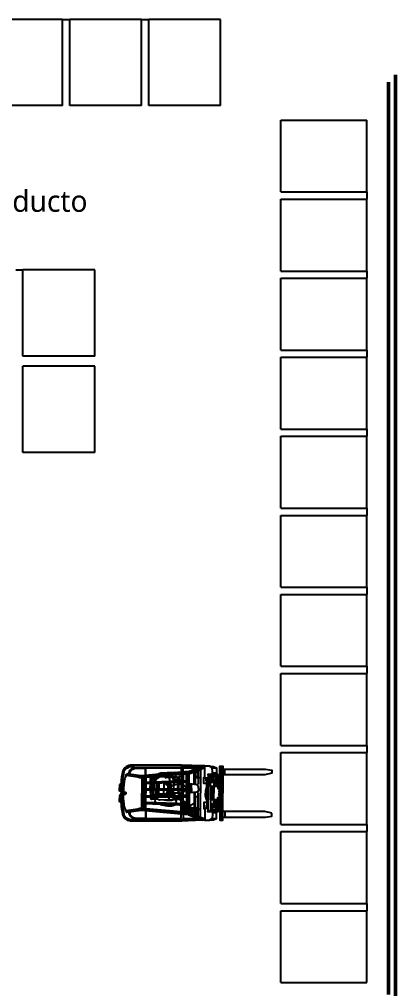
# Model space of a CAD drawing. Header units: millimetres. Extents: x 44692 to 333458, y -26854 to 14445.
# Drawn here: x 326021 to 331258, y -6232 to 7253 of the extents above; entities that cross this region are included whole.
import ezdxf

# ---------------------------------------------------------------- set-up
doc = ezdxf.new("R2010")
doc.units = ezdxf.units.MM
doc.header["$LTSCALE"] = 100
doc.linetypes.add('DASHEDX2', pattern=[3.048, 2.54, -0.508])
for name, color, linetype in [('Area proceso', 90, 'DASHEDX2'), ('Mesas-estantes', 230, 'Continuous'), ('Personal', 171, 'Continuous'), ('rotulo', 211, 'Continuous'), ('Transporte semielaborado', 30, 'Continuous')]:
    doc.layers.add(name, color=color, linetype=linetype)
doc.layers.add('Paredes', color=7, linetype='Continuous', lineweight=50)
doc.styles.add('OpenSans', font='OpenSans-Regular.ttf')

# ---------------------------------------------------------------- blocks, each defined once
blk = doc.blocks.new('pa17-16')
for points, knots in [([(5.558, 2.439), (5.555, 2.422), (5.552, 2.385), (5.549, 2.333), (5.571, 2.26), (5.543, 2.259), (5.503, 2.253), (5.479, 2.243), (5.478, 2.281), (5.45, 2.344), (5.466, 2.423), (5.478, 2.503), (5.512, 2.58), (5.555, 2.585), (5.608, 2.596), (5.634, 2.6)], [0, 0, 0, 0, 0.404899, 0.829805, 1.276298, 1.516647, 1.885942, 2.122553, 2.418487, 2.881882, 3.382407, 3.897515, 4.613825, 5.020942, 5.393355, 5.393355, 5.393355, 5.393355]), ([(5.62, 2.554), (5.619, 2.543), (5.615, 2.525), (5.622, 2.49), (5.635, 2.429), (5.661, 2.406), (5.685, 2.391), (5.732, 2.383), (5.772, 2.384), (5.788, 2.397), (5.802, 2.427), (5.815, 2.416), (5.832, 2.43), (5.838, 2.457), (5.832, 2.504), (5.834, 2.562), (5.814, 2.594), (5.794, 2.628), (5.731, 2.639), (5.704, 2.63), (5.668, 2.626), (5.644, 2.605), (5.623, 2.596), (5.621, 2.567), (5.62, 2.554)], [0, 0, 0, 0, 0.297584, 0.631064, 1.068635, 1.39533, 1.69617, 2.097861, 2.458938, 2.716293, 3.010442, 3.199165, 3.447293, 3.731671, 4.119196, 4.541864, 4.881702, 5.22714, 5.673063, 5.989311, 6.327668, 6.644571, 6.906626, 7.259736, 7.259736, 7.259736, 7.259736]), ([(5.82, 2.585), (5.837, 2.582), (5.882, 2.567), (5.976, 2.542), (5.972, 2.461), (5.979, 2.393), (5.981, 2.315), (5.989, 2.261), (5.969, 2.266), (5.94, 2.266), (5.906, 2.267), (5.901, 2.281), (5.909, 2.318), (5.901, 2.361), (5.902, 2.401), (5.896, 2.424), (5.893, 2.435)], [6.682038, 6.682038, 6.682038, 6.682038, 7.076266, 7.806153, 8.304227, 8.77662, 9.284333, 9.649979, 9.844608, 10.160206, 10.472731, 10.661147, 10.998544, 11.371438, 11.724832, 12.051545, 12.051545, 12.051545, 12.051545]), ([(5.672, 2.399), (5.675, 2.395), (5.684, 2.383), (5.704, 2.372), (5.735, 2.37), (5.774, 2.373), (5.809, 2.387), (5.812, 2.401), (5.814, 2.42)], [0.121052, 0.121052, 0.121052, 0.121052, 0.297289, 0.584433, 0.895396, 1.26174, 1.600834, 1.760925, 1.760925, 1.760925, 1.760925]), ([(5.491, 2.248), (5.494, 2.237), (5.498, 2.215), (5.497, 2.181), (5.512, 2.145), (5.557, 2.147), (5.563, 2.168), (5.55, 2.213), (5.575, 2.2), (5.591, 2.209), (5.574, 2.226), (5.562, 2.234), (5.556, 2.252), (5.556, 2.26)], [0, 0, 0, 0, 0.324329, 0.654038, 0.980089, 1.31306, 1.562526, 1.890179, 2.123217, 2.319335, 2.559559, 2.78492, 3.066636, 3.066636, 3.066636, 3.066636]), ([(5.552, 2.381), (5.573, 2.365), (5.622, 2.34), (5.692, 2.338), (5.795, 2.332), (5.838, 2.352), (5.881, 2.361), (5.902, 2.366)], [0, 0, 0, 0, 0.49262, 0.970296, 1.525877, 1.91054, 2.357805, 2.357805, 2.357805, 2.357805]), ([(5.555, 2.321), (5.56, 2.315), (5.571, 2.304), (5.589, 2.292), (5.625, 2.291), (5.661, 2.297), (5.673, 2.315), (5.686, 2.33), (5.691, 2.338)], [0, 0, 0, 0, 0.262594, 0.520609, 0.853848, 1.185107, 1.43842, 1.738028, 1.738028, 1.738028, 1.738028]), ([(5.587, 2.295), (5.587, 2.288), (5.587, 2.267), (5.588, 2.187), (5.635, 2.19), (5.667, 2.213), (5.661, 2.262), (5.66, 2.288), (5.661, 2.301)], [0.078483, 0.078483, 0.078483, 0.078483, 0.321516, 0.797556, 1.122606, 1.448668, 1.830958, 2.166281, 2.166281, 2.166281, 2.166281]), ([(5.771, 2.336), (5.774, 2.331), (5.779, 2.32), (5.795, 2.295), (5.815, 2.285), (5.861, 2.291), (5.884, 2.306), (5.899, 2.312), (5.906, 2.315)], [0, 0, 0, 0, 0.233477, 0.532145, 0.79329, 1.163492, 1.458071, 1.725911, 1.725911, 1.725911, 1.725911]), ([(5.794, 2.299), (5.795, 2.286), (5.798, 2.261), (5.804, 2.2), (5.826, 2.187), (5.867, 2.191), (5.876, 2.212), (5.872, 2.261), (5.871, 2.286), (5.871, 2.298)], [0, 0, 0, 0, 0.353805, 0.775896, 1.041599, 1.377968, 1.615337, 2.001902, 2.313716, 2.313716, 2.313716, 2.313716]), ([(5.971, 2.265), (5.97, 2.255), (5.969, 2.234), (5.979, 2.202), (5.967, 2.164), (5.922, 2.163), (5.913, 2.183), (5.923, 2.229), (5.899, 2.213), (5.882, 2.221), (5.898, 2.24), (5.908, 2.248), (5.912, 2.262), (5.913, 2.268)], [0.038839, 0.038839, 0.038839, 0.038839, 0.324329, 0.654038, 0.980089, 1.31306, 1.562526, 1.890179, 2.123217, 2.319335, 2.559559, 2.78492, 2.989829, 2.989829, 2.989829, 2.989829])]:
    blk.add_open_spline(points, degree=3, knots=knots)

msp = doc.modelspace()

# ---------------------------------------------------------------- linework, layer by layer
at = {"layer": 'Area proceso'}
for p, q in [((326622.452, 7252.611), (326722.452, 7252.611)), ((327722.452, 7252.611), (327822.452, 7252.611)), ((330857.968, 4851.735), (330857.968, 4751.735)), ((325971.035, 3765.998), (326071.035, 3765.998)), ((330857.968, 3751.735), (330857.968, 3651.735)), ((330857.968, 2651.735), (330857.968, 2551.735)), ((330857.968, 1551.735), (330857.968, 1451.735)), ((330857.968, 451.735), (330857.968, 351.735)), ((330857.968, -648.265), (330857.968, -748.265)), ((330857.968, -1748.265), (330857.968, -1848.265)), ((330857.968, -2848.265), (330857.968, -2948.265)), ((330857.968, -3948.265), (330857.968, -4048.265)), ((330857.968, -5048.265), (330857.968, -5148.265))]:
    msp.add_line(p, q, dxfattribs=at)
at = {"layer": 'Mesas-estantes'}
for p, q in [((326122.452, 7252.611), (325622.452, 7252.611)), ((326622.452, 7252.611), (326122.452, 7252.611)), ((326622.452, 6053.988), (326622.452, 7252.611)), ((327222.452, 7252.611), (326722.452, 7252.611)), ((326722.452, 6053.988), (326722.452, 7252.611)), ((327722.452, 7252.611), (327222.452, 7252.611)), ((327722.452, 6053.988), (327722.452, 7252.611)), ((328322.452, 7252.611), (327822.452, 7252.611)), ((327822.452, 6053.988), (327822.452, 7252.611)), ((328822.452, 7252.611), (328322.452, 7252.611)), ((328822.452, 6053.988), (328822.452, 7252.611)), ((326122.452, 6053.988), (325622.452, 6053.988)), ((326622.452, 6053.988), (326122.452, 6053.988)), ((327222.452, 6053.988), (326722.452, 6053.988)), ((327722.452, 6053.988), (327222.452, 6053.988)), ((328322.452, 6053.988), (327822.452, 6053.988)), ((328822.452, 6053.988), (328322.452, 6053.988)), ((329659.346, 5351.735), (329659.346, 5851.735)), ((329659.346, 5851.735), (330857.968, 5851.735)), ((330857.968, 5351.735), (330857.968, 5851.735)), ((329659.346, 4851.735), (329659.346, 5351.735)), ((330857.968, 4851.735), (330857.968, 5351.735)), ((329659.346, 4851.735), (330857.968, 4851.735)), ((329659.346, 4251.735), (329659.346, 4751.735)), ((329659.346, 4751.735), (330857.968, 4751.735)), ((330857.968, 4251.735), (330857.968, 4751.735)), ((329659.346, 3751.735), (329659.346, 4251.735)), ((330857.968, 3751.735), (330857.968, 4251.735)), ((326571.035, 3765.998), (326071.035, 3765.998)), ((326071.035, 2567.376), (326071.035, 3765.998)), ((327071.035, 3765.998), (326571.035, 3765.998)), ((327071.035, 2567.376), (327071.035, 3765.998)), ((329659.346, 3751.735), (330857.968, 3751.735)), ((329659.346, 3151.735), (329659.346, 3651.735)), ((329659.346, 3651.735), (330857.968, 3651.735)), ((330857.968, 3151.735), (330857.968, 3651.735)), ((329659.346, 2651.735), (329659.346, 3151.735)), ((330857.968, 2651.735), (330857.968, 3151.735)), ((326571.035, 2567.376), (326071.035, 2567.376)), ((327071.035, 2567.376), (326571.035, 2567.376)), ((329659.346, 2651.735), (330857.968, 2651.735)), ((326571.035, 2427.529), (326071.035, 2427.529)), ((326071.035, 1228.906), (326071.035, 2427.529)), ((327071.035, 2427.529), (326571.035, 2427.529)), ((327071.035, 1228.906), (327071.035, 2427.529)), ((329659.346, 2051.735), (329659.346, 2551.735)), ((329659.346, 2551.735), (330857.968, 2551.735)), ((330857.968, 2051.735), (330857.968, 2551.735)), ((329659.346, 1551.735), (329659.346, 2051.735)), ((330857.968, 1551.735), (330857.968, 2051.735)), ((329659.346, 1551.735), (330857.968, 1551.735)), ((329659.346, 951.735), (329659.346, 1451.735)), ((329659.346, 1451.735), (330857.968, 1451.735)), ((330857.968, 951.735), (330857.968, 1451.735)), ((326571.035, 1228.906), (326071.035, 1228.906)), ((327071.035, 1228.906), (326571.035, 1228.906)), ((329659.346, 451.735), (329659.346, 951.735)), ((330857.968, 451.735), (330857.968, 951.735)), ((329659.346, 451.735), (330857.968, 451.735)), ((329659.346, -148.265), (329659.346, 351.735)), ((329659.346, 351.735), (330857.968, 351.735)), ((330857.968, -148.265), (330857.968, 351.735)), ((329659.346, -648.265), (329659.346, -148.265)), ((330857.968, -648.265), (330857.968, -148.265)), ((329659.346, -648.265), (330857.968, -648.265)), ((329659.346, -1248.265), (329659.346, -748.265)), ((329659.346, -748.265), (330857.968, -748.265)), ((330857.968, -1248.265), (330857.968, -748.265)), ((329659.346, -1748.265), (329659.346, -1248.265)), ((330857.968, -1748.265), (330857.968, -1248.265)), ((329659.346, -1748.265), (330857.968, -1748.265)), ((329659.346, -2348.265), (329659.346, -1848.265)), ((329659.346, -1848.265), (330857.968, -1848.265)), ((330857.968, -2348.265), (330857.968, -1848.265)), ((329659.346, -2848.265), (329659.346, -2348.265)), ((330857.968, -2848.265), (330857.968, -2348.265)), ((329659.346, -2848.265), (330857.968, -2848.265)), ((329659.346, -3448.265), (329659.346, -2948.265)), ((329659.346, -2948.265), (330857.968, -2948.265)), ((330857.968, -3448.265), (330857.968, -2948.265)), ((329659.346, -3948.265), (329659.346, -3448.265)), ((330857.968, -3948.265), (330857.968, -3448.265)), ((329659.346, -3948.265), (330857.968, -3948.265)), ((329659.346, -4548.265), (329659.346, -4048.265)), ((329659.346, -4048.265), (330857.968, -4048.265)), ((330857.968, -4548.265), (330857.968, -4048.265)), ((329659.346, -5048.265), (329659.346, -4548.265)), ((330857.968, -5048.265), (330857.968, -4548.265)), ((329659.346, -5048.265), (330857.968, -5048.265)), ((329659.346, -5648.265), (329659.346, -5148.265)), ((329659.346, -5148.265), (330857.968, -5148.265)), ((330857.968, -5648.265), (330857.968, -5148.265)), ((329659.346, -6148.265), (329659.346, -5648.265)), ((330857.968, -6148.265), (330857.968, -5648.265)), ((329659.346, -6148.265), (330857.968, -6148.265))]:
    msp.add_line(p, q, dxfattribs=at)
at = {"layer": 'Paredes'}
for p, q in [((331257.968, 6481.002), (331257.968, 4765.334)), ((331157.968, 6381.002), (331157.968, 4765.334)), ((331157.968, -2561.877), (331157.968, 4765.334)), ((331257.968, -6548.909), (331257.968, 4765.334)), ((331157.968, -6316.242), (331157.968, -2561.877))]:
    msp.add_line(p, q, dxfattribs=at)
at = {"layer": 'Transporte semielaborado'}
for p, q in [((328279.286, -3124.01), (327583.783, -3124.01)), ((328375.639, -3213.036), (327721.331, -3269.687)), ((328570.316, -3134.489), (328279.286, -3124.01)), ((328455.368, -3391.418), (328455.368, -3215.569)), ((328509.3, -3194.591), (328509.3, -3387.501)), ((328604.624, -3134.489), (328570.316, -3134.489)), ((327436.154, -3371.131), (327436.154, -3512.656)), ((327454.434, -3371.131), (327454.434, -3512.656)), ((328385.981, -3242.331), (327723.925, -3299.653)), ((327723.925, -3299.653), (327723.925, -3512.656)), ((327754.361, -3297.017), (327754.361, -3512.656)), ((328375.138, -3342.288), (327754.361, -3362.678)), ((328375.138, -3361.864), (327754.361, -3382.254)), ((328385.981, -3376.896), (328385.981, -3242.331)), ((328465.575, -3298.115), (328465.575, -3392.49)), ((328298.698, -3391.346), (328310.511, -3412.883)), ((328298.698, -3410.122), (328303.652, -3418.804)), ((328298.698, -3485.115), (328303.652, -3476.433)), ((328298.698, -3503.891), (328310.511, -3482.354)), ((328348.168, -3442.807), (328337.898, -3442.807)), ((328348.168, -3452.43), (328337.919, -3452.43)), ((328399.939, -3442.807), (328385.981, -3442.807)), ((328399.95, -3452.43), (328385.981, -3452.43)), ((328490.212, -3395.076), (328392.803, -3384.85)), ((328490.212, -3500.161), (328392.803, -3510.387)), ((328455.368, -3503.819), (328455.368, -3809.743)), ((328465.575, -3739.769), (328465.575, -3502.747)), ((327436.154, -3654.18), (327436.154, -3512.656)), ((327454.434, -3654.18), (327454.434, -3512.656)), ((327723.925, -3725.659), (327723.925, -3512.656)), ((327754.361, -3728.294), (327754.361, -3512.656)), ((328345.02, -3662.459), (328320.073, -3638.276)), ((328385.981, -3518.341), (328385.981, -3652.906)), ((328509.3, -3830.721), (328509.3, -3507.736)), ((328375.639, -3812.275), (327721.331, -3755.625)), ((328385.981, -3782.98), (327723.925, -3725.659)), ((328375.138, -3663.448), (327754.361, -3643.058)), ((328375.138, -3683.024), (327754.361, -3662.633)), ((328348.168, -3708.064), (328335.105, -3698.695)), ((328348.168, -3746.505), (328338.238, -3739.383)), ((328385.981, -3648.415), (328385.981, -3782.98)), ((328443.368, -3757.79), (328385.981, -3702.163)), ((328439.264, -3773.396), (328385.981, -3735.182)), ((328413.796, -3793.573), (328385.981, -3773.624)), ((328431.757, -3783.863), (328439.264, -3773.396)), ((328434.403, -3767.039), (328443.368, -3757.79)), ((328279.286, -3901.301), (327583.783, -3901.301)), ((328570.316, -3890.822), (328272.438, -3901.301)), ((328604.624, -3890.822), (328570.316, -3890.822))]:
    msp.add_line(p, q, dxfattribs=at)
for points in [[(327549.263, -3250.037, -0.29174969), (327567.857, -3185.715, -0.172494081), (327645.718, -3152.423), (328289.553, -3147.558)], [(327563.411, -3252.042, -0.325315952), (327576.326, -3195.116, -0.172083713), (327646.17, -3165.071), (327776.265, -3164.088)], [(327781.635, -3164.048), (328258.639, -3160.443, -0.416428404), (328272.318, -3174.02), (328272.318, -3221.982)], [(328604.624, -3295.158), (328604.624, -3134.489), (328671.483, -3134.489), (328671.483, -3140.852), (328720.832, -3140.852), (328766.997, -3161.533), (328766.997, -3236.829), (328736.22, -3252.207), (328648.116, -3252.207, 1), (328648.116, -3260.891, 0.574725905)], [(327506.135, -3266.081, 0.128393173), (327479.312, -3361.063, 0.039514736), (327467.957, -3512.656, -1.638148121)], [(327506.135, -3266.081, -0.472690394), (327517.09, -3245.477, 10.017511621)], [(327723.925, -3299.653, -0.174403033), (327669.478, -3289.234), (327506.135, -3266.081)], [(327719.244, -3269.941, -0.103685363), (327679.32, -3268.472), (327517.09, -3245.477)], [(327669.478, -3289.234, -0.32735928), (327679.32, -3268.472, -0.32735928)], [(327723.925, -3299.653, 1.046942262), (327719.244, -3269.941, 0.119336662)], [(327843.913, -3359.737), (327844.08, -3314.8, -0.402828584), (327860.404, -3297.994), (327945.962, -3302.523)], [(328242.015, -3346.66), (328243.136, -3320.587, 0.427925372), (328213.269, -3290.741), (327972.29, -3285.636), (327908.851, -3326.327, 0.455962165), (327893.323, -3358.114)], [(328629.151, -3380.46), (328589.236, -3380.46), (328589.236, -3295.158, -1), (328604.624, -3295.158), (328604.624, -3301.521), (328648.116, -3301.521)], [(327436.154, -3385.903, 0.53388347), (327414.171, -3408.249), (327414.171, -3437.792)], [(327436.154, -3489.682, -0.53388347), (327414.171, -3467.335), (327414.171, -3437.792)], [(327476.172, -3512.656), (327476.401, -3498.541), (327498.854, -3498.541, -0.23093741), (327498.854, -3498.541, 1.427368872)], [(327476.172, -3512.656), (327476.401, -3498.541), (327498.854, -3498.541, -0.23093741), (327498.854, -3498.541, 1.427368872)], [(327498.854, -3526.771, 0.43681901), (327498.854, -3498.541, 1.028628327)], [(327498.854, -3498.541, -0.43681901), (327498.854, -3526.771, -1.028628327)], [(328417.304, -3447.618), (328417.304, -3414.353, 0.24620148), (328406.841, -3394.392, 0.052450359), (328390.63, -3384.604, 0.052450359)], [(328417.304, -3447.618), (328417.304, -3480.884, -0.24620148), (328406.841, -3500.845, -0.051997491), (328390.778, -3510.564, -0.051997491)], [(328513.85, -3447.618), (328513.85, -3427.185, 0.293847418), (328490.212, -3395.076, 0.108404505)], [(328513.85, -3447.618), (328513.85, -3468.052, -0.290128044), (328490.487, -3500.132, -0.108404505)], [(328742.043, -3420.673), (328743.118, -3386.299, -0.300444388), (328749.486, -3377.284, -0.188214261), (328790.345, -3377.284, -0.040172044), (328798.453, -3381.225), (328798.453, -3398.495), (328812.645, -3398.495)], [(328812.645, -3480.013), (328802.47, -3480.013, 0.662964921), (328798.01, -3487.713, -0.074694225), (328803.939, -3501.763), (328803.939, -3512.656)], [(327436.154, -3535.629, 0.53388347), (327414.171, -3557.976), (327414.171, -3587.519)], [(327436.154, -3639.409, -0.53388347), (327414.171, -3617.062), (327414.171, -3587.519)], [(327506.135, -3759.231, -0.128393173), (327479.312, -3664.249, -0.039514736), (327467.957, -3512.656, 1.638148121)], [(327476.172, -3512.656), (327476.401, -3526.771), (327498.854, -3526.771, 0.23093741), (327498.854, -3526.771, -1.427368872)], [(327476.172, -3512.656), (327476.401, -3526.771), (327498.854, -3526.771, 0.23093741), (327498.854, -3526.771, -1.427368872)], [(327844.04, -3569.648), (327844.08, -3580.437, 0.402828584), (327860.404, -3597.243), (327945.962, -3592.714)], [(328242.921, -3569.648), (328243.136, -3574.65, -0.427925372), (328213.269, -3604.496), (327972.29, -3609.601), (327910.002, -3569.648)], [(328742.043, -3604.638), (328743.118, -3639.013, 0.300444388), (328749.486, -3648.027, 0.188214261), (328790.345, -3648.027, 0.040172044), (328798.453, -3644.087), (328798.453, -3626.817), (328812.645, -3626.817)], [(328812.645, -3545.298), (328802.47, -3545.298, -0.662964921), (328798.01, -3537.598, 0.074694225), (328803.939, -3523.548), (328803.939, -3512.656)], [(327506.135, -3759.231, 0.472690394), (327517.09, -3779.835, -10.017511621)], [(327723.925, -3725.659, 0.174403033), (327669.478, -3736.078), (327506.135, -3759.231)], [(327719.244, -3755.37, 0.103685363), (327679.32, -3756.84), (327517.09, -3779.835)], [(327549.263, -3775.274, 0.29174969), (327567.857, -3839.596, 0.172494081), (327645.718, -3872.888), (328289.553, -3877.753)], [(327563.411, -3773.269, 0.325315952), (327576.326, -3830.196, 0.172083713), (327646.17, -3860.24), (327776.265, -3861.223)], [(327669.478, -3736.078, 0.32735928), (327679.32, -3756.84, 0.32735928)], [(327723.925, -3725.659, -1.046942262), (327719.244, -3755.37, -0.119336662)], [(328629.151, -3644.851), (328589.236, -3644.851), (328589.236, -3730.154, 1), (328604.624, -3730.154), (328604.624, -3723.79), (328648.116, -3723.79)], [(328604.624, -3730.154), (328604.624, -3890.822), (328671.483, -3890.822), (328671.483, -3884.459), (328720.832, -3884.459), (328766.997, -3863.779), (328766.997, -3788.482), (328736.22, -3773.105), (328648.116, -3773.105, -1), (328648.116, -3764.42, -0.574725905)], [(327781.635, -3861.264), (328258.639, -3864.868, 0.416428404), (328272.318, -3851.292), (328272.318, -3803.33)]]:
    msp.add_lwpolyline(points, format="xyb", dxfattribs=at)
for points in [[(328378.377, -3222.298), (327736.388, -3279.472)], [(327777.026, -3264.865), (327776.265, -3164.088)], [(327777.026, -3264.865), (327776.265, -3164.088)], [(327782.396, -3264.824), (327781.635, -3164.048)], [(328272.438, -3124.01), (328298.698, -3160.141)], [(328570.316, -3137.313), (328283.187, -3138.8)], [(328298.698, -3160.141), (328515.847, -3158.5)], [(328298.698, -3219.698), (328298.698, -3160.141)], [(328375.639, -3213.036), (328577.576, -3134.489)], [(328378.377, -3222.298), (328604.624, -3136.074)], [(328386.057, -3242.528), (328604.624, -3157.513)], [(328543.631, -3298.115), (328465.575, -3298.115), (328465.575, -3211.598)], [(328543.631, -3181.237), (328543.631, -3512.656)], [(328671.483, -3140.852), (328699.607, -3161.533)], [(328709.158, -3252.207), (328709.689, -3195.469), (328699.607, -3161.533), (328766.997, -3161.533)], [(328812.645, -3512.656), (328812.645, -3137.343), (328832.652, -3137.343), (328832.652, -3512.656)], [(328832.652, -3137.343), (328853.348, -3137.343), (328853.348, -3512.656)], [(328853.348, -3177.59), (328832.652, -3177.59)], [(328853.348, -3177.59), (329445.607, -3177.59), (329534.257, -3193.446), (329534.257, -3232.741)], [(328881.288, -3258.938), (328881.288, -3177.59)], [(329534.257, -3232.741), (329439.053, -3258.938), (329439.053, -3258.938)], [(327737.12, -3298.51), (327737.12, -3512.656)], [(327777.254, -3295.035), (327777.254, -3361.926)], [(327777.254, -3295.035), (327777.254, -3361.926)], [(327782.625, -3295.035), (327782.625, -3361.926)], [(327872.706, -3358.791), (327873.265, -3330.618), (327874.254, -3319.249), (327888.104, -3313.812), (327925.074, -3315.921)], [(328100.835, -3370.873), (328100.835, -3447.618)], [(328165.877, -3368.737), (328165.877, -3447.618)], [(328242.015, -3383.982), (328242.015, -3366.236)], [(328272.318, -3252.172), (328272.318, -3345.665)], [(328272.318, -3365.241), (328272.318, -3455.663)], [(328298.698, -3249.888), (328298.698, -3344.799)], [(328298.698, -3364.374), (328298.698, -3455.663)], [(328348.168, -3343.174), (328348.168, -3245.605)], [(328348.168, -3455.663), (328348.168, -3362.749)], [(328368.965, -3243.805), (328368.965, -3342.491)], [(328368.965, -3362.066), (328368.965, -3455.663)], [(328375.138, -3342.288), (328375.138, -3361.864)], [(328629.033, -3342.817), (328621.072, -3342.842), (328621.072, -3320.08), (328648.116, -3320.08)], [(328629.564, -3512.656), (328629.033, -3342.817), (328648.116, -3342.817)], [(328682.627, -3421.158), (328681.317, -3260.621), (328648.116, -3260.891), (328648.116, -3512.656)], [(328681.317, -3260.621), (328781.722, -3260.621), (328781.722, -3252.207), (328736.22, -3252.207)], [(328766.997, -3236.829), (328709.302, -3236.829)], [(328786.725, -3312.604), (328781.773, -3329.865), (328773.713, -3330.095), (328770.143, -3334.583), (328738.476, -3334.583), (328731.107, -3329.635), (328724.082, -3329.635), (328720.052, -3325.838), (328720.052, -3312.489), (328714.73, -3316.862)], [(328714.73, -3350.538), (328723.161, -3350.118), (328732.028, -3338.15), (328787.876, -3338.15), (328790.525, -3332.051), (328790.525, -3319.164), (328786.725, -3312.604)], [(328728.261, -3359.255), (328728.261, -3512.656)], [(328754.137, -3313.985), (328756.21, -3301.558), (328744.004, -3301.558), (328744.004, -3313.985), (328754.137, -3313.985)], [(328754.137, -3313.985), (328764.046, -3306.692), (328764.046, -3301.558), (328775.024, -3301.558), (328769.535, -3301.558), (328769.535, -3313.369), (328761.322, -3313.369)], [(328777.628, -3326.758), (328777.513, -3317.553), (328774.058, -3314.446), (328767.494, -3325.262), (328777.628, -3326.758)], [(328812.645, -3299.93), (328801.753, -3299.93), (328801.753, -3273.417), (328812.645, -3273.417)], [(328853.348, -3258.938), (328832.652, -3258.938)], [(328853.348, -3289.272), (328832.652, -3289.272)], [(328853.348, -3298.234), (328832.652, -3298.234)], [(328853.348, -3339.597), (328832.652, -3339.597)], [(328853.348, -3348.559), (328832.652, -3348.559)], [(329439.053, -3258.938), (328853.348, -3258.938)], [(328375.138, -3455.663), (327754.361, -3455.663)], [(328375.138, -3470.957), (327754.361, -3470.957)], [(327777.254, -3381.502), (327777.254, -3455.663)], [(327777.254, -3381.502), (327777.254, -3455.663)], [(327777.254, -3470.957), (327777.254, -3512.656)], [(327777.254, -3470.957), (327777.254, -3512.656)], [(327782.625, -3381.502), (327782.625, -3455.663)], [(327782.625, -3470.957), (327782.625, -3512.656)], [(327843.585, -3447.618), (327843.84, -3379.315)], [(327843.585, -3447.618), (327843.615, -3455.663)], [(327843.672, -3470.957), (327843.983, -3554.355)], [(327870.943, -3447.618), (327872.317, -3378.379)], [(327870.943, -3447.618), (327871.102, -3455.663)], [(327871.406, -3470.957), (327873.061, -3554.355)], [(327893.323, -3377.689), (327893.323, -3447.618)], [(327893.323, -3455.663), (327893.323, -3447.618)], [(327893.323, -3554.355), (327893.323, -3470.957)], [(327923.629, -3376.694), (327923.629, -3447.618)], [(327923.629, -3455.663), (327923.629, -3447.618)], [(327923.629, -3554.355), (327923.629, -3470.957)], [(327946.693, -3375.936), (327946.693, -3447.618)], [(327946.693, -3455.663), (327946.693, -3447.618)], [(327946.693, -3554.355), (327946.693, -3470.957)], [(327964.018, -3375.367), (327964.018, -3447.618)], [(327964.018, -3455.663), (327964.018, -3447.618)], [(327964.018, -3554.355), (327964.018, -3470.957)], [(328030.574, -3373.181), (328030.574, -3447.618)], [(328030.574, -3455.663), (328030.574, -3447.618)], [(328030.574, -3524.914), (328030.574, -3470.957)], [(328100.835, -3455.663), (328100.835, -3447.618)], [(328100.835, -3524.914), (328100.835, -3470.957)], [(328165.877, -3455.663), (328165.877, -3447.618)], [(328165.877, -3526.5), (328165.877, -3470.957)], [(328242.015, -3455.663), (328242.015, -3401.659)], [(328242.015, -3493.402), (328242.015, -3470.957)], [(328272.318, -3470.957), (328272.318, -3512.656)], [(328298.698, -3470.957), (328298.698, -3512.656)], [(328348.168, -3512.656), (328348.168, -3470.957)], [(328368.965, -3470.957), (328368.965, -3512.656)], [(328375.138, -3455.663), (328375.138, -3470.957)], [(328385.981, -3376.896), (328385.981, -3447.618)], [(328385.981, -3518.341), (328385.981, -3447.618)], [(328629.264, -3416.71), (328612.979, -3474.974), (328612.979, -3512.656)], [(328812.645, -3420.097), (328682.627, -3421.158), (328682.627, -3512.656)], [(328695.339, -3421.054), (328695.339, -3512.656)], [(328713.906, -3420.903), (328713.906, -3512.656)], [(328798.453, -3398.495), (328742.581, -3396.747)], [(328782.912, -3420.34), (328782.916, -3449.93), (328800.427, -3461.065), (328812.645, -3461.065)], [(328812.645, -3434.022), (328796.164, -3420.232)], [(328853.348, -3385.787), (328832.652, -3385.787)], [(328853.348, -3394.749), (328832.652, -3394.749)], [(328853.348, -3437.491), (328832.652, -3437.491)], [(328853.348, -3446.454), (328832.652, -3446.454)], [(328853.348, -3489.196), (328832.652, -3489.196)], [(328853.348, -3498.158), (328832.652, -3498.158)], [(327737.12, -3726.801), (327737.12, -3512.656)], [(328375.138, -3554.355), (327754.361, -3554.355)], [(328375.138, -3569.648), (327754.361, -3569.648)], [(327777.254, -3554.355), (327777.254, -3512.656)], [(327777.254, -3554.355), (327777.254, -3512.656)], [(327777.254, -3643.809), (327777.254, -3569.648)], [(327777.254, -3643.809), (327777.254, -3569.648)], [(327782.625, -3554.355), (327782.625, -3512.656)], [(327782.625, -3643.809), (327782.625, -3569.648)], [(327873.702, -3569.648), (327874.254, -3575.988), (327888.104, -3581.425), (327925.074, -3579.316)], [(328192.797, -3524.914), (327974.031, -3524.914)], [(328242.015, -3548.577), (328242.015, -3511.091)], [(328242.015, -3548.577), (328242.263, -3554.355)], [(328272.318, -3554.355), (328272.318, -3512.656)], [(328272.318, -3660.071), (328272.318, -3569.648)], [(328298.698, -3554.355), (328298.698, -3512.656)], [(328298.698, -3660.937), (328298.698, -3569.648)], [(328348.168, -3512.656), (328348.168, -3538.507)], [(328348.168, -3538.507), (328348.168, -3554.355)], [(328348.168, -3569.648), (328348.168, -3662.562)], [(328368.965, -3554.355), (328368.965, -3512.656)], [(328368.965, -3663.245), (328368.965, -3569.648)], [(328375.138, -3569.648), (328375.138, -3554.355)], [(328543.631, -3844.074), (328543.631, -3512.656)], [(328629.264, -3608.602), (328612.979, -3550.337), (328612.979, -3512.656)], [(328629.564, -3512.656), (328629.033, -3682.494), (328648.116, -3682.494)], [(328682.627, -3604.154), (328681.317, -3764.691), (328648.116, -3764.42), (328648.116, -3512.656)], [(328812.645, -3605.214), (328682.627, -3604.154), (328682.627, -3512.656)], [(328695.339, -3604.257), (328695.339, -3512.656)], [(328713.906, -3604.409), (328713.906, -3512.656)], [(328728.261, -3666.056), (328728.261, -3512.656)], [(328798.453, -3626.817), (328742.581, -3628.564)], [(328782.912, -3604.972), (328782.916, -3575.382), (328800.427, -3564.246), (328812.645, -3564.246)], [(328812.645, -3591.29), (328796.164, -3605.08)], [(328812.645, -3512.656), (328812.645, -3887.969), (328832.652, -3887.969), (328832.652, -3512.656)], [(328832.652, -3887.969), (328853.348, -3887.969), (328853.348, -3512.656)], [(328853.348, -3527.153), (328832.652, -3527.153)], [(328853.348, -3536.115), (328832.652, -3536.115)], [(328853.348, -3578.858), (328832.652, -3578.858)], [(328853.348, -3587.82), (328832.652, -3587.82)], [(328853.348, -3630.562), (328832.652, -3630.562)], [(328853.348, -3639.525), (328832.652, -3639.525)], [(328378.377, -3803.014), (327736.388, -3745.839)], [(327777.026, -3760.447), (327776.265, -3861.223)], [(327777.026, -3760.447), (327776.265, -3861.223)], [(327777.254, -3730.276), (327777.254, -3663.385)], [(327777.254, -3730.276), (327777.254, -3663.385)], [(327782.396, -3760.487), (327781.635, -3861.264)], [(327782.625, -3730.276), (327782.625, -3663.385)], [(328272.318, -3773.139), (328272.318, -3679.646)], [(328298.698, -3775.423), (328298.698, -3680.513)], [(328325.865, -3661.829), (328311.108, -3647.524)], [(328348.168, -3723.914), (328327.598, -3709.162)], [(328348.168, -3762.356), (328330.731, -3749.85)], [(328348.168, -3683.448), (328346.769, -3682.092)], [(328348.168, -3682.138), (328348.168, -3779.706)], [(328368.965, -3781.507), (328368.965, -3682.821)], [(328375.138, -3683.024), (328375.138, -3663.448)], [(328434.403, -3767.039), (328385.981, -3720.101)], [(328431.757, -3783.863), (328385.981, -3751.033)], [(328402.091, -3789.02), (328402.125, -3762.611)], [(328402.145, -3746.775), (328402.159, -3735.784)], [(328402.182, -3717.868), (328402.232, -3679.406), (328455.368, -3650.471)], [(328455.368, -3721.818), (328406.257, -3721.818)], [(328543.631, -3739.769), (328465.575, -3739.769), (328465.575, -3813.713)], [(328629.033, -3682.494), (328621.072, -3682.469), (328621.072, -3705.231), (328648.116, -3705.231)], [(328681.317, -3764.691), (328781.722, -3764.691), (328781.722, -3773.105), (328736.22, -3773.105)], [(328709.158, -3773.105), (328709.689, -3829.842), (328699.607, -3863.779), (328766.997, -3863.779)], [(328714.73, -3674.773), (328723.161, -3675.194), (328732.028, -3687.161), (328787.876, -3687.161), (328790.525, -3693.26), (328790.525, -3706.148), (328786.725, -3712.707)], [(328786.725, -3712.707), (328781.773, -3695.446), (328773.713, -3695.216), (328770.143, -3690.728), (328738.476, -3690.728), (328731.107, -3695.676), (328724.082, -3695.676), (328720.052, -3699.474), (328720.052, -3712.822), (328714.73, -3708.449)], [(328754.137, -3711.326), (328756.21, -3723.754), (328744.004, -3723.754), (328744.004, -3711.326), (328754.137, -3711.326)], [(328754.137, -3711.326), (328764.046, -3718.62), (328764.046, -3723.754), (328775.024, -3723.754), (328769.535, -3723.754), (328769.535, -3711.942), (328761.322, -3711.942)], [(328777.628, -3698.553), (328777.513, -3707.759), (328774.058, -3710.866), (328767.494, -3700.049), (328777.628, -3698.553)], [(328812.645, -3725.381), (328801.753, -3725.381), (328801.753, -3751.894), (328812.645, -3751.894)], [(328853.348, -3676.752), (328832.652, -3676.752)], [(328853.348, -3685.714), (328832.652, -3685.714)], [(328853.348, -3727.078), (328832.652, -3727.078)], [(328853.348, -3736.04), (328832.652, -3736.04)], [(328853.348, -3766.373), (328832.652, -3766.373)], [(329439.053, -3766.373), (328853.348, -3766.373)], [(328881.288, -3766.373), (328881.288, -3847.722)], [(329534.257, -3792.57), (329439.053, -3766.373), (329439.053, -3766.373)], [(328272.438, -3901.301), (328298.698, -3865.171)], [(328570.316, -3887.998), (328283.187, -3886.512)], [(328298.698, -3805.614), (328298.698, -3865.171)], [(328298.698, -3865.171), (328515.847, -3866.812)], [(328375.639, -3812.275), (328577.576, -3890.822)], [(328378.377, -3803.014), (328604.624, -3889.237)], [(328386.057, -3782.783), (328604.624, -3867.798)], [(328671.483, -3884.459), (328699.607, -3863.779)], [(328766.997, -3788.482), (328709.302, -3788.482)], [(328853.348, -3847.722), (328832.652, -3847.722)], [(328853.348, -3847.722), (329445.607, -3847.722), (329534.257, -3831.866), (329534.257, -3792.57)]]:
    msp.add_lwpolyline(points, dxfattribs=at)
for points in [[(328499.308, -3285.237), (328474.293, -3285.237), (328474.293, -3221.606), (328499.308, -3221.606)], [(328781.722, -3274.478), (328681.487, -3274.478), (328681.487, -3281.374), (328781.722, -3281.374)], [(328714.73, -3359.255), (328682.121, -3359.195), (328681.634, -3299.406), (328714.73, -3299.406)], [(328688.198, -3341.821), (328681.98, -3341.818), (328681.634, -3299.406), (328688.198, -3299.406)], [(328728.261, -3359.255), (328682.122, -3359.255), (328682.122, -3359.255), (328728.261, -3359.255)], [(328714.73, -3341.821), (328688.198, -3341.821), (328688.198, -3322.731), (328714.73, -3322.731)], [(328702.952, -3299.406), (328695.582, -3299.406), (328695.582, -3313.295), (328702.952, -3313.295)], [(328698.182, -3359.255), (328714.73, -3359.255), (328714.73, -3341.821), (328698.182, -3341.821)], [(328795.651, -3362.967), (328744.18, -3362.967), (328744.18, -3347.059), (328795.651, -3347.059)], [(328781.722, -3260.621), (328781.722, -3260.621), (328781.722, -3274.478), (328781.722, -3274.478)], [(328801.753, -3305.763), (328787.426, -3305.763), (328787.426, -3267.584), (328801.753, -3267.584)], [(328472.122, -3561.174), (328504.603, -3561.174), (328504.603, -3721.311), (328472.122, -3721.311)], [(328499.308, -3752.047), (328474.293, -3752.047), (328474.293, -3815.678), (328499.308, -3815.678)], [(328781.722, -3750.834), (328681.487, -3750.834), (328681.487, -3743.937), (328781.722, -3743.937)], [(328714.73, -3666.056), (328682.121, -3666.117), (328681.634, -3725.906), (328714.73, -3725.906)], [(328688.198, -3683.491), (328681.98, -3683.494), (328681.634, -3725.906), (328688.198, -3725.906)], [(328728.261, -3666.056), (328682.122, -3666.056), (328682.122, -3666.056), (328728.261, -3666.056)], [(328714.73, -3683.491), (328688.198, -3683.491), (328688.198, -3702.58), (328714.73, -3702.58)], [(328702.952, -3725.906), (328695.582, -3725.906), (328695.582, -3712.017), (328702.952, -3712.017)], [(328698.182, -3666.056), (328714.73, -3666.056), (328714.73, -3683.491), (328698.182, -3683.491)], [(328795.651, -3662.344), (328744.18, -3662.344), (328744.18, -3678.252), (328795.651, -3678.252)], [(328781.722, -3764.691), (328781.722, -3764.691), (328781.722, -3750.834), (328781.722, -3750.834)], [(328801.753, -3719.548), (328787.426, -3719.548), (328787.426, -3757.727), (328801.753, -3757.727)]]:
    msp.add_lwpolyline(points, close=True, dxfattribs=at)
for centre, radius in [((327488.378, -3512.458), 6.863), ((327488.378, -3512.854), 6.863), ((328794.59, -3437.734), 5.329), ((328310.055, -3636.524), 11.051), ((328794.59, -3587.578), 5.329), ((328324.054, -3698.694), 11.051), ((328327.187, -3739.383), 11.051)]:
    msp.add_circle(centre, radius, dxfattribs=at)
for centre, radius, start, end in [((328415.343, -3426.646), 980.761, 167.3159825, 176.7551135), ((328433.623, -3426.646), 980.761, 167.3159825, 176.7551135), ((327577.956, -3249.177), 125.302, 87.3344536, 162.4032423), ((327585.201, -3268.227), 122.445, 68.427947, 152.2929369), ((328269.059, -3383.207), 12.404, 74.7647051, 136.6296328), ((328393.6, -3377.264), 7.628, 177.23547, 264.0067629), ((328495.172, -3379.738), 16.121, 252.0785656, 331.2114963), ((328495.172, -3515.499), 16.121, 28.7885037, 107.9214344), ((328269.059, -3512.03), 12.404, 223.3703672, 285.2352949), ((328393.6, -3517.973), 7.628, 95.9932371, 182.76453), ((328415.343, -3598.665), 980.761, 183.2448865, 192.6840175), ((328433.623, -3598.665), 980.761, 183.2448865, 192.6840175), ((327573.864, -3779.14), 120.505, 196.8228056, 274.7214384), ((327585.201, -3757.084), 122.445, 207.7070631, 291.572053)]:
    msp.add_arc(centre, radius, start, end, dxfattribs=at)
at = {"layer": 'Transporte semielaborado', "extrusion": (0, 0, -1)}
for start_param, end_param in [(1.498188003, 2.447844277), (2.86345869, 3.368597376), (6.782070835, 7.636379381), (4.002870838, 5.429484973), (5.933058898, 6.477468483)]:
    msp.add_ellipse((328316.176, -3447.618), major_axis=(0.35, -106.735), ratio=0.864837928, start_param=start_param, end_param=end_param, dxfattribs=at)
at = {"layer": 'Transporte semielaborado'}
for points, knots in [([(328232.594, -3455.663), (328231.902, -3445.864), (328232.465, -3435.941), (328236.627, -3413.871), (328241.084, -3401.966), (328253.441, -3381.116), (328260.042, -3374.689), (328260.704, -3374.039)], [1.492566747, 1.492566747, 1.492566747, 1.492566747, 1.789220965, 1.789220965, 2.175062953, 2.175062953, 2.559793281, 2.559793281, 2.559793281, 2.559793281]), ([(328260.042, -3520.548), (328254.362, -3514.535), (328249.359, -3507.596), (328240.456, -3491.058), (328236.885, -3481.217), (328234.728, -3470.957)], [0.7441190243, 0.7441190243, 0.7441190243, 0.7441190243, 1.0175369894, 1.0175369894, 1.3365222791, 1.3365222791, 1.3365222791, 1.3365222791]), ([(328298.698, -3426.596), (328298.892, -3426.178), (328299.091, -3425.77), (328300.299, -3423.383), (328301.375, -3421.655), (328302.875, -3419.621), (328303.238, -3419.158), (328303.602, -3418.716)], [2.0690704582, 2.0690704582, 2.0690704582, 2.0690704582, 2.1042990861, 2.1042990861, 2.2800719677, 2.2800719677, 2.3350386277, 2.3350386277, 2.3350386277, 2.3350386277]), ([(328303.652, -3476.433), (328302.519, -3475.053), (328301.395, -3473.451), (328300.231, -3471.443), (328300.094, -3471.202), (328299.959, -3470.957)], [7.0973812133, 7.0973812133, 7.0973812133, 7.0973812133, 7.2671634056, 7.2671634056, 7.2899599773, 7.2899599773, 7.2899599773, 7.2899599773]), ([(328310.474, -3412.816), (328311.353, -3412.342), (328312.17, -3412.002), (328313.747, -3411.488), (328314.453, -3411.352), (328315.917, -3411.216), (328316.638, -3411.229), (328318.09, -3411.421), (328318.808, -3411.585), (328320.574, -3412.223), (328321.582, -3412.693), (328323.668, -3413.98), (328324.719, -3414.756), (328327.423, -3417.224), (328329.095, -3419.117), (328331.694, -3422.965), (328332.702, -3424.732), (328334.572, -3428.744), (328335.411, -3430.954), (328336.995, -3436.353), (328337.612, -3439.59), (328338.217, -3446.407), (328338.189, -3449.928), (328337.753, -3454.078), (328337.65, -3454.874), (328337.529, -3455.663)], [2.708089015, 2.708089015, 2.708089015, 2.708089015, 2.870192692, 2.870192692, 3.064181557, 3.064181557, 3.258170421, 3.258170421, 3.446667917, 3.446667917, 3.635165412, 3.635165412, 3.812717718, 3.812717718, 4.053091067, 4.053091067, 4.221295186, 4.221295186, 4.389499305, 4.389499305, 4.61343605, 4.61343605, 4.837372795, 4.837372795, 4.891167409, 4.891167409, 4.891167409, 4.891167409]), ([(328332.487, -3470.957), (328331.893, -3472.044), (328331.268, -3473.063), (328329.023, -3476.37), (328327.296, -3478.289), (328324.211, -3481.04), (328322.713, -3482.013), (328320.085, -3483.327), (328319.037, -3483.649), (328317.434, -3483.945), (328316.852, -3483.997), (328316.295, -3483.999), (328315.493, -3484.001), (328314.638, -3483.903), (328313.132, -3483.51), (328312.543, -3483.312), (328311.434, -3482.832), (328310.982, -3482.613), (328310.511, -3482.354)], [5.27964365, 5.27964365, 5.27964365, 5.27964365, 5.380861554, 5.380861554, 5.629644511, 5.629644511, 5.878427469, 5.878427469, 6.127210427, 6.127210427, 6.283185307, 6.283185307, 6.283185307, 6.507748746, 6.507748746, 6.644104049, 6.644104049, 6.729187247, 6.729187247, 6.729187247, 6.729187247]), ([(328385.981, -3393.247), (328391.522, -3403.01), (328395.583, -3413.972), (328400.339, -3437.889), (328400.713, -3450.921), (328397.196, -3476.151), (328393.307, -3488.337), (328387.086, -3500.18), (328386.541, -3501.176), (328385.981, -3502.16)], [4.134726897, 4.134726897, 4.134726897, 4.134726897, 4.490114881, 4.490114881, 4.875956869, 4.875956869, 5.261798857, 5.261798857, 5.297677426, 5.297677426, 5.297677426, 5.297677426]), ([(328348.168, -3538.507), (328344.505, -3540.278), (328340.741, -3541.743), (328330.238, -3544.878), (328323.37, -3545.896), (328316.498, -3545.918), (328310.526, -3545.938), (328304.551, -3545.205), (328298.698, -3543.734)], [5.8903195642, 5.8903195642, 5.8903195642, 5.8903195642, 6.0334828332, 6.0334828332, 6.2831853072, 6.2831853072, 6.2831853072, 6.5002185996, 6.5002185996, 6.5002185996, 6.5002185996])]:
    msp.add_open_spline(points, degree=3, knots=knots, dxfattribs=at)

# ---------------------------------------------------------------- block references
at = {"layer": 'Personal', "xscale": 898.8601545170811, "yscale": 898.8601545170811, "zscale": 898.8601545170811, "rotation": 89.37471537981372}
msp.add_blockref('pa17-16', (330175.83, -8623.596), dxfattribs=at)

# ---------------------------------------------------------------- texts
at = {"layer": 'rotulo', "insert": (323036.033, 4875.347), "char_height": 300, "width": 4729.62284, "attachment_point": 1, "style": 'OpenSans'}
msp.add_mtext('Almacen de producto terminado', dxfattribs=at)

doc.saveas('drawing.dxf')
